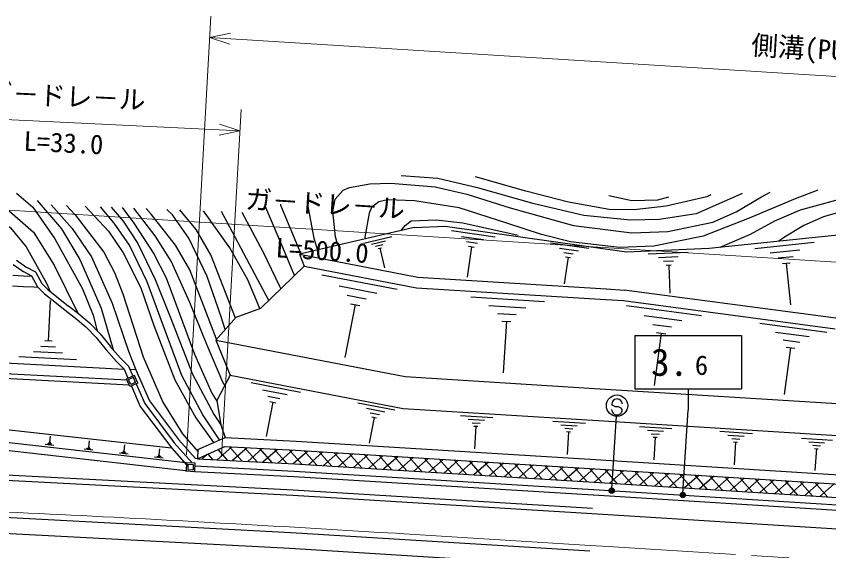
# Model space of a CAD drawing. Units: millimetres, scale not verified. Extents: x 0 to 700000, y -47500 to 447500.
# Drawn here: x 293001 to 369284, y 300230 to 350443 of the extents above; entities that cross this region are included whole.
import ezdxf
from ezdxf.enums import TextEntityAlignment as Align

# ---------------------------------------------------------------- set-up
doc = ezdxf.new("R2010")
doc.units = ezdxf.units.MM
doc.header["$LTSCALE"] = 1000
doc.header["$PDMODE"] = 32
doc.header["$PDSIZE"] = 500
doc.linetypes.add('CHAIN', pattern=[18.5, 12, -1.5, 3.5, -1.5])
doc.layers.add('作業ﾚｲﾔ1', color=7, linetype='Continuous', lineweight=25)
doc.styles.add('@ＭＳ ゴシック', font='')
doc.styles.add('ＭＳ ゴシック', font='')
doc.styles.get('@ＭＳ ゴシック').set_extended_font_data('@MS Gothic')
doc.styles.get('ＭＳ ゴシック').set_extended_font_data('MS Gothic')

msp = doc.modelspace()

# ---------------------------------------------------------------- linework, layer by layer
at = {"layer": '作業ﾚｲﾔ1', "lineweight": 13}
for p, q in [((308983, 309252), (311255, 350443)), ((313105, 348843), (311145, 348446)), ((311145, 348446), (436256, 340678)), ((311145, 348446), (313041, 347810)), ((313996, 339685), (281062, 341261)), ((312283, 309076), (314108, 341682)), ((313996, 339685), (312092, 340295)), ((312042, 339261), (313996, 339685)), ((245448, 335167), (569891, 314751))]:
    msp.add_line(p, q, dxfattribs=at)
at = {"layer": '作業ﾚｲﾔ1'}
for p, q in [((316731, 323748), (312264, 332100)), ((330361, 330609), (319584, 328078)), ((330361, 330609), (333284, 330720)), ((333284, 330720), (350309, 328299)), ((333852, 330315), (337958, 329731)), ((325622, 329140), (328277, 329763)), ((334820, 329758), (336873, 329467)), ((358047, 328647), (370451, 329932)), ((326348, 329030), (327676, 329342)), ((326743, 328842), (327406, 328998)), ((335275, 329275), (336301, 329129)), ((335730, 328791), (335321, 325918)), ((335473, 328828), (335986, 328755)), ((343166, 329152), (346750, 328642)), ((362332, 328636), (367918, 329215)), ((319584, 328078), (330706, 325933)), ((319584, 328078), (320041, 326971)), ((326971, 328616), (327303, 328694)), ((327137, 328655), (327573, 326796)), ((344011, 328666), (345803, 328411)), ((344408, 328244), (345304, 328116)), ((350309, 328299), (358047, 328647)), ((352331, 328108), (356079, 328276)), ((363786, 328222), (366579, 328511)), ((293013, 327526), (293996, 326843)), ((344805, 327822), (344449, 325312)), ((344581, 327853), (345029, 327790)), ((353285, 327775), (355159, 327859)), ((353770, 327421), (354707, 327463)), ((364542, 327736), (365939, 327881)), ((364949, 327213), (365648, 327286)), ((292727, 327116), (293711, 326432)), ((294836, 326404), (293944, 326875)), ((315978, 323015), (320041, 326971)), ((320041, 326971), (330579, 324939)), ((354021, 327057), (354490, 327078)), ((354255, 327067), (354373, 324443)), ((365298, 327250), (365704, 323340)), ((294469, 326033), (293711, 326432)), ((295025, 325006), (294469, 326033)), ((295431, 325306), (294836, 326404)), ((321691, 326159), (328771, 324794)), ((330706, 325933), (348391, 324831)), ((295025, 325006), (295642, 324378)), ((295431, 325306), (295999, 324728)), ((323325, 325110), (326865, 324427)), ((295642, 324378), (296618, 323607)), ((295952, 324770), (296928, 323999)), ((324073, 324231), (325843, 323890)), ((330579, 324939), (348329, 323833)), ((348403, 324831), (350084, 324725)), ((369957, 322072), (350084, 324725)), ((296030, 319930), (296220, 323729)), ((296618, 323607), (297592, 322827)), ((296930, 323997), (297905, 323217)), ((335694, 324072), (342599, 323642)), ((348341, 323833), (350021, 323727)), ((350021, 323727), (369894, 321074)), ((297592, 322827), (298568, 322088)), ((297894, 323225), (298879, 322479)), ((313653, 322170), (315978, 323015)), ((324822, 323353), (323866, 318396)), ((324379, 323438), (325264, 323267)), ((337377, 323274), (340829, 323059)), ((350303, 323259), (357350, 322318)), ((298568, 322088), (299538, 321276)), ((298879, 322479), (299880, 321642)), ((311737, 320018), (313653, 322170)), ((338197, 322530), (339923, 322422)), ((351970, 322319), (355494, 321849)), ((299538, 321276), (300499, 320276)), ((299880, 321642), (300874, 320606)), ((338585, 321812), (339449, 321759)), ((339017, 321785), (338716, 316952)), ((352757, 321497), (354519, 321261)), ((362800, 321610), (369095, 320769)), ((300874, 320606), (301838, 319407)), ((351087, 320446), (361087, 320446)), ((351087, 320446), (351087, 315446)), ((353544, 320674), (352885, 315741)), ((353104, 320733), (353984, 320616)), ((361087, 320446), (361087, 315446)), ((364290, 320770), (367437, 320350)), ((296369, 319913), (295690, 319947)), ((300499, 320276), (301448, 319094)), ((311737, 320018), (329519, 316589)), ((311737, 320018), (313074, 316727)), ((364993, 320036), (366566, 319825)), ((297332, 318777), (294619, 318913)), ((296681, 319354), (295324, 319422)), ((301448, 319094), (302401, 317998)), ((301826, 319422), (302779, 318326)), ((365696, 319301), (365107, 314895)), ((365302, 319354), (366089, 319248)), ((298662, 318167), (293235, 318438)), ((302751, 318355), (303542, 317582)), ((302401, 317998), (303122, 317293)), ((303542, 317582), (303952, 316637)), ((303122, 317293), (303492, 316440)), ((304093, 316698), (303358, 316382)), ((304238, 317234), (303680, 317263)), ((304409, 315963), (304093, 316698)), ((304238, 317234), (305509, 314302)), ((313074, 316727), (311830, 314338)), ((313074, 316727), (329332, 313595)), ((329519, 316589), (347806, 315450)), ((303674, 315647), (303358, 316382)), ((304014, 316501), (303555, 316303)), ((303752, 315844), (303555, 316303)), ((304409, 315963), (303674, 315647)), ((304212, 316041), (303752, 315844)), ((304212, 316041), (304014, 316501)), ((304270, 315903), (305074, 314049)), ((315051, 316026), (319676, 315135)), ((303811, 315706), (304639, 313796)), ((316118, 315340), (318431, 314895)), ((347813, 315449), (409375, 311575)), ((351087, 315446), (361087, 315446)), ((356087, 315446), (356087, 313446)), ((305509, 314302), (308224, 310696)), ((311830, 314338), (312219, 312046)), ((316607, 314767), (317763, 314544)), ((304639, 313796), (307598, 309864)), ((305074, 314049), (307836, 310379)), ((317096, 314193), (316472, 310955)), ((316807, 314248), (317385, 314137)), ((325077, 314133), (328539, 313466)), ((325876, 313620), (327607, 313286)), ((329332, 313595), (347620, 312455)), ((349006, 313877), (348907, 313995)), ((349251, 313738), (349006, 313877)), ((349552, 313735), (349251, 313738)), ((349797, 313623), (349552, 313735)), ((349903, 313487), (349797, 313623)), ((326242, 313190), (327107, 313024)), ((326391, 312802), (326824, 312719)), ((334697, 312942), (337735, 312751)), ((348910, 306032), (349343, 312868)), ((355594, 305611), (356087, 313446)), ((312219, 312046), (312627, 310875)), ((326608, 312761), (326141, 310337)), ((335437, 312590), (336957, 312495)), ((335798, 312262), (336558, 312215)), ((343389, 312419), (346438, 312228)), ((344132, 312067), (345656, 311971)), ((347625, 312455), (409187, 308581)), ((289014, 311965), (307568, 309897)), ((335969, 311947), (336349, 311923)), ((336159, 311935), (336025, 309808)), ((344494, 311738), (345256, 311690)), ((344666, 311421), (345047, 311397)), ((344856, 311409), (344722, 309276)), ((351521, 311903), (354558, 311712)), ((352261, 311551), (353779, 311456)), ((359064, 311449), (362126, 311257)), ((308926, 308482), (288900, 310750)), ((296152, 310423), (296217, 310992)), ((299820, 309973), (299885, 310543)), ((308224, 310696), (309830, 308885)), ((352621, 311224), (353381, 311176)), ((352792, 310908), (353172, 310885)), ((352982, 310896), (352849, 308771)), ((359810, 311095), (361341, 310999)), ((360173, 310765), (360939, 310717)), ((366711, 310795), (369642, 310611)), ((308886, 307733), (288874, 310001)), ((296531, 310133), (295718, 310226)), ((296337, 310238), (295931, 310284)), ((296245, 310331), (296042, 310354)), ((296203, 310418), (296102, 310429)), ((300200, 309683), (299386, 309775)), ((300006, 309787), (299598, 309833)), ((299913, 309880), (299709, 309903)), ((299871, 309967), (299770, 309979)), ((303120, 309600), (303185, 310171)), ((306422, 309226), (306487, 309798)), ((307598, 309864), (308973, 308314)), ((307836, 310379), (309502, 308501)), ((310064, 309736), (310010, 308875)), ((313240, 309980), (311875, 308777)), ((313035, 309991), (314214, 308654)), ((314667, 309905), (313302, 308702)), ((314433, 309917), (315612, 308580)), ((316094, 309830), (314729, 308627)), ((315831, 309844), (317010, 308507)), ((317521, 309755), (316156, 308552)), ((317230, 309770), (318408, 308433)), ((360346, 310447), (360728, 310423)), ((360537, 310435), (360402, 308291)), ((367425, 310456), (368891, 310364)), ((367773, 310140), (368506, 310094)), ((367938, 309835), (368304, 309812)), ((368121, 309824), (367992, 307773)), ((303501, 309309), (302685, 309401)), ((303306, 309413), (302898, 309459)), ((303213, 309506), (303009, 309530)), ((303171, 309594), (303069, 309605)), ((306803, 308934), (305986, 309027)), ((306608, 309039), (306199, 309086)), ((306515, 309133), (306311, 309156)), ((306473, 309220), (306371, 309232)), ((310911, 309260), (310448, 308852)), ((310986, 309292), (311418, 308801)), ((311954, 309705), (312816, 308728)), ((318948, 309680), (317583, 308477)), ((318628, 309696), (319811, 308353)), ((320364, 309595), (319010, 308402)), ((320032, 309615), (321221, 308267)), ((321777, 309508), (320425, 308316)), ((321442, 309529), (322630, 308180)), ((323191, 309421), (321839, 308229)), ((322851, 309442), (324040, 308094)), ((324605, 309334), (323252, 308142)), ((324261, 309355), (325449, 308007)), ((326018, 309247), (324666, 308055)), ((325670, 309269), (326859, 307920)), ((327432, 309161), (326079, 307968)), ((327080, 309182), (328268, 307834)), ((328845, 309074), (327493, 307881)), ((328489, 309096), (329678, 307747)), ((330259, 308987), (328907, 307795)), ((329899, 309009), (331087, 307660)), ((308926, 308482), (308982, 308479)), ((308984, 308529), (308942, 307730)), ((308984, 308529), (309783, 308487)), ((309126, 308371), (309100, 307872)), ((309126, 308371), (309625, 308345)), ((309625, 308345), (309599, 307845)), ((309783, 308487), (309741, 307688)), ((310010, 308875), (309830, 308885)), ((310010, 308875), (319140, 308395)), ((319140, 308395), (347247, 306667)), ((331673, 308900), (330320, 307708)), ((331308, 308922), (332497, 307574)), ((333086, 308813), (331734, 307621)), ((332718, 308836), (333906, 307487)), ((334500, 308726), (333148, 307534)), ((334127, 308749), (335316, 307401)), ((335914, 308639), (334561, 307447)), ((335537, 308662), (336725, 307314)), ((337327, 308552), (335975, 307360)), ((336946, 308576), (338135, 307227)), ((338741, 308466), (337388, 307273)), ((338356, 308489), (339544, 307141)), ((340154, 308379), (338802, 307186)), ((339765, 308403), (340954, 307054)), ((341568, 308292), (340216, 307100)), ((341175, 308316), (342363, 306968)), ((342982, 308205), (341629, 307013)), ((342584, 308229), (343773, 306881)), ((308886, 307733), (308942, 307730)), ((308942, 307730), (309741, 307688)), ((309100, 307872), (309599, 307845)), ((344395, 308118), (343043, 306926)), ((343993, 308143), (345182, 306794)), ((345809, 308031), (344457, 306839)), ((345403, 308056), (346592, 306708)), ((347223, 307944), (345870, 306752)), ((346812, 307969), (348002, 306620)), ((348634, 307856), (347284, 306665)), ((348223, 307881), (349414, 306531)), ((350046, 307767), (348695, 306576)), ((349635, 307793), (350825, 306442)), ((351457, 307678), (350107, 306487)), ((351046, 307704), (352237, 306353)), ((352868, 307589), (351518, 306399)), ((352457, 307615), (353648, 306265)), ((354280, 307500), (352929, 306310)), ((353869, 307526), (355059, 306176)), ((355280, 307437), (356471, 306087)), ((347247, 306667), (433274, 301254)), ((355691, 307412), (354341, 306221)), ((357103, 307323), (355752, 306132)), ((356692, 307349), (357882, 305998)), ((358514, 307234), (357164, 306043)), ((358103, 307260), (359294, 305909)), ((359926, 307145), (358575, 305955)), ((359515, 307171), (360705, 305821)), ((361337, 307056), (359987, 305866)), ((360926, 307082), (362117, 305732)), ((362748, 306967), (361398, 305777)), ((362337, 306993), (363528, 305643)), ((364160, 306879), (362809, 305688)), ((363749, 306905), (364939, 305554)), ((365571, 306790), (364221, 305599)), ((365160, 306816), (366351, 305465)), ((366983, 306701), (365632, 305511)), ((366572, 306727), (367762, 305377)), ((347218, 305988), (434177, 300516)), ((368394, 306612), (367044, 305422)), ((367983, 306638), (369174, 305288)), ((369805, 306523), (368455, 305333)), ((347185, 305469), (434144, 299997)), ((347075, 303722), (568321, 289801))]:
    msp.add_line(p, q, dxfattribs=at)
at = {"layer": '作業ﾚｲﾔ1', "linetype": 'CHAIN', "lineweight": 13}
for p, q in [((346887, 300728), (348567, 300623)), ((348567, 300623), (367779, 299414))]:
    msp.add_line(p, q, dxfattribs=at)
at = {"layer": '作業ﾚｲﾔ1'}
for points in [[(383209, 338213), (383104, 338064), (380899, 335891), (379018, 334784), (376009, 333589), (372788, 332748), (368803, 331597), (366939, 330785), (365122, 329690), (364605, 329326)], [(285242, 336616), (292458, 330577), (293943, 328785), (295829, 325379), (296174, 324595)], [(359089, 328755), (361923, 329984), (364235, 331212), (366623, 332250), (371675, 333642), (375039, 334637), (378169, 336211), (378289, 336299)], [(288594, 335418), (290560, 333706), (294617, 330148), (296573, 327043), (298778, 322556)], [(361150, 333791), (361035, 333716), (356843, 331890), (353362, 331356), (350657, 331273), (346298, 331728), (341614, 332820), (336436, 334288), (332580, 335194), (329145, 335460)], [(358226, 333660), (357841, 333490), (354019, 332611), (351014, 332256), (348671, 332294), (344837, 332975), (340856, 334023), (336112, 335368)], [(323195, 328926), (322980, 329734), (322722, 332087), (322947, 333270), (323707, 334108), (324293, 334356)], [(324293, 334356), (326210, 334695), (328163, 334774), (332343, 334425), (335293, 333728), (339365, 332456), (345312, 330778), (350791, 330092), (354165, 330212), (358391, 331105), (360603, 332071), (362985, 333464), (363775, 333910)], [(293031, 333831), (294571, 332518), (296622, 329520), (299227, 324833), (300228, 322368), (300609, 320882)], [(320444, 333416), (320351, 332773), (320927, 329592), (321297, 328480)], [(368261, 334111), (366136, 333288), (361807, 331462), (357484, 329789), (352867, 328847), (349634, 328716), (345037, 329252), (342301, 329927), (339062, 331001), (334581, 332436), (330406, 333116), (327843, 333189), (327029, 332998), (326342, 332490), (326120, 331951), (325741, 329683), (325746, 329525)], [(348624, 333589), (350803, 333118), (353230, 333211), (354281, 333483)], [(294966, 333140), (297260, 330459), (298981, 327601), (300960, 323004), (302086, 319122)], [(296288, 332727), (298251, 330516), (300054, 327827), (301999, 323489), (303530, 318985), (304231, 317234)], [(297727, 332670), (298535, 331790), (301211, 328292), (302213, 326374), (303014, 324375), (304910, 318447), (306748, 314203), (308622, 311202), (310051, 309539)], [(299484, 332602), (301660, 330247), (303051, 328212), (304701, 324916), (305926, 321381), (307882, 316297), (309850, 312719), (311531, 310388)], [(317803, 332796), (317814, 332709), (319722, 328110)], [(312087, 310635), (310511, 312985), (308555, 316704), (306599, 321925), (305303, 325499), (303642, 328927), (302204, 331011), (300897, 332546)], [(301899, 332507), (303030, 331207), (304409, 329099), (306035, 325725), (307449, 322198), (309546, 316829), (311573, 313002), (312219, 312046)], [(302953, 332466), (304032, 330995), (305907, 328131), (307073, 325869), (309747, 318684), (311350, 315028), (311841, 314271)], [(312577, 315773), (312412, 316069), (310881, 319617), (309302, 323556), (307558, 327429), (306049, 329826), (304048, 332423)], [(311804, 320093), (309304, 326629), (307948, 328951), (305673, 331859), (305207, 332377)], [(312631, 321022), (312239, 322211), (310932, 325986), (309211, 329595), (307679, 331777), (307152, 332301)], [(313579, 322087), (311275, 328035), (309884, 330411), (308351, 332254)], [(315880, 322979), (314754, 325678), (313069, 328687), (310577, 332167)], [(314185, 332025), (316172, 328295), (317727, 325098), (317838, 324826)], [(319118, 326073), (318295, 328125), (316429, 332473)], [(329128, 330320), (329530, 330779), (330072, 331218), (332425, 331330), (334938, 331043), (340129, 329882)], [(292681, 326116), (293694, 326069), (294469, 326033)], [(292636, 325117), (293647, 325070), (294659, 325023), (295025, 325006)], [(289279, 317985), (291342, 317913), (303122, 317293)], [(289244, 316986), (291298, 316914), (303403, 316277)], [(289228, 316546), (291278, 316474), (303597, 315826)], [(310064, 309736), (312627, 310875), (319267, 310526), (347380, 308798), (427420, 303762)], [(310010, 308875), (312573, 310015), (319213, 309666), (347326, 307938), (427366, 302901)], [(234525, 308660), (248588, 308646), (262733, 308415), (290869, 307429), (319001, 305949), (347088, 304223)], [(309768, 308207), (319102, 307716), (347197, 305989)], [(234527, 308160), (248584, 308146), (262720, 307915), (290847, 306930), (318972, 305449), (347058, 303723)], [(309741, 307688), (319072, 307197), (347165, 305470)], [(234515, 304660), (248554, 304646), (262630, 304416), (290694, 303433), (318773, 301955), (346843, 300230)], [(234514, 303160), (248541, 303146), (262592, 302917), (290628, 301935), (318688, 300458), (346751, 298733)]]:
    msp.add_lwpolyline(points, dxfattribs=at)
at = {"layer": '作業ﾚｲﾔ1', "linetype": 'CHAIN', "lineweight": 13}
for points in [[(308640, 303031), (307142, 303112), (306143, 303166), (305145, 303219), (304146, 303272), (303148, 303325), (302149, 303376), (301150, 303428), (300152, 303479), (299153, 303529), (298154, 303579), (297155, 303628), (296157, 303677), (295158, 303725), (294159, 303773), (293160, 303820), (292161, 303866), (291162, 303912), (290163, 303957), (288665, 304024)], [(328606, 301867), (327109, 301958), (326111, 302019), (325112, 302079), (324114, 302139), (323116, 302199), (322118, 302259), (321119, 302318), (320121, 302377), (319123, 302435), (318125, 302494), (317126, 302552), (316128, 302610), (315130, 302667), (314131, 302724), (313133, 302781), (312134, 302837), (311136, 302893), (310138, 302948), (308640, 303031)], [(346887, 300728), (345390, 300823), (344392, 300885), (343394, 300948), (342396, 301011), (341398, 301073), (340400, 301136), (339402, 301199), (338404, 301261), (337406, 301323), (336408, 301386), (335410, 301448), (334412, 301510), (333414, 301572), (332416, 301633), (331418, 301695), (330420, 301756), (329421, 301817), (328606, 301867)]]:
    msp.add_lwpolyline(points, dxfattribs=at)
at = {"layer": '作業ﾚｲﾔ1'}
for centre, radius in [((349406, 313866), 1000), ((348900, 305882), 150), ((348900, 305882), 120), ((348900, 305882), 90), ((348900, 305882), 60), ((348900, 305882), 30), ((355585, 305461), 150), ((355585, 305461), 120), ((355585, 305461), 90), ((355585, 305461), 60), ((355585, 305461), 30)]:
    msp.add_circle(centre, radius, dxfattribs=at)
for centre, start, end in [((349407, 313991), 359.55488, 179.55488), ((349403, 313491), 179.55488, 359.55488)]:
    msp.add_arc(centre, 500, start, end, dxfattribs=at)
for p in [(348900, 305882), (355585, 305461)]:
    msp.add_point(p, dxfattribs=at)

# ---------------------------------------------------------------- texts
at = {"layer": '作業ﾚｲﾔ1', "style": 'ＭＳ ゴシック'}
for s, rotation, p in [('側溝(PU3-B300-H300)', 356.447, (373762, 345560)), ('ガ－ドレ－ル', 357.261, (297577, 341472)), ('ガ－ドレ－ル', 356.399, (321911, 331357))]:
    msp.add_text(s, height=1833, rotation=rotation, dxfattribs=at).set_placement(p, align=Align.BOTTOM_CENTER)
at = {"layer": '作業ﾚｲﾔ1', "style": '@ＭＳ ゴシック'}
for s, rotation, p in [('L=33.0', 357.261, (297481, 339474)), ('L=500.0', 356.399, (321785, 329361))]:
    msp.add_text(s, height=1833, rotation=rotation, dxfattribs=at).set_placement(p, align=Align.TOP_CENTER)
at = {"layer": '作業ﾚｲﾔ1', "style": 'ＭＳ ゴシック'}
msp.add_text('3.', height=2566, dxfattribs=at).set_placement((356087, 317946), align=Align.MIDDLE_RIGHT)
msp.add_text('6', height=1833, dxfattribs=at).set_placement((357337, 316196), align=Align.BOTTOM_CENTER)

doc.saveas('drawing.dxf')
